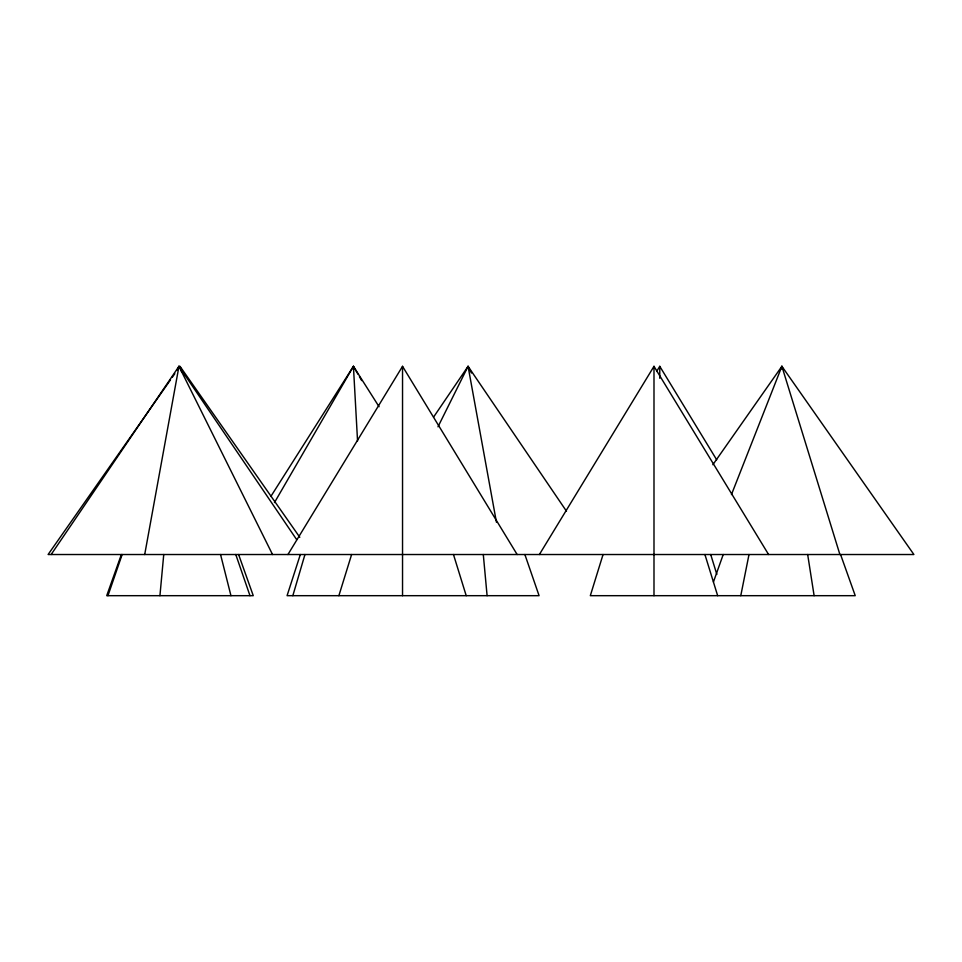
<?xml version="1.0" encoding="UTF-8"?>
<svg xmlns="http://www.w3.org/2000/svg" width="962" height="962" viewBox="0 0 962 962"><rect width="100%" height="100%" fill="white"/><g stroke="black" fill="none" stroke-linecap="round" stroke-linejoin="round"><path stroke-width="1.44" d="M159.932 595.682L163.744 554.521M144.709 554.521L178.968 366.318L296.693 539.658M740.776 595.682L749.001 554.521M292.833 595.682L304.954 554.521M781.012 369.167L781.89 366.318L913.9 554.521L48.1 554.521L170.502 379.846M338.877 595.682L351.611 554.521M603.054 554.521L590.319 595.682L855.23 595.682L840.56 554.521M300.336 554.521L287.073 595.682L539.081 595.682L524.879 554.521M107.948 595.682L122.15 554.521M121.368 554.521L106.722 595.682L253.259 595.682L238.6 554.521M713.443 581.962L723.22 554.521M731.457 494.576L781.89 366.318L782.984 369.095M176.96 370.346L178.968 366.318L272.535 554.521M437.987 426.803L468.073 366.318L566.462 511.183M274.459 502.597L353.427 366.318L379.076 406.734M287.939 554.521L402.537 366.318L517.147 554.521M539.381 554.521L653.992 366.318L768.59 554.521M656.649 371.44L659.764 366.318L716.678 459.776M270.863 496.416L353.427 366.318L357.936 374.098M51.142 554.521L178.968 366.318M433.585 417.075L468.073 366.318L471.416 373.04M172.234 377.381L174.819 373.689M712.866 464.718L781.89 366.318L839.898 554.521M299.807 537.301L179.99 366.318L181.71 372.066M359.439 376.695L361.7 380.591M180.543 367.712L181.662 370.49M235.774 554.521L249.976 595.682M710.702 554.521L716.846 574.398M704.918 554.521L717.652 595.682M453.475 554.521L466.209 595.682M220.551 554.521L230.952 595.682M468.073 366.318L496.428 522.174M807.671 554.521L814.117 595.682M483.297 554.521L487.097 595.682M353.427 366.318L357.551 440.993M659.764 366.318L659.764 378.258M653.992 366.318L653.992 595.682M402.537 366.318L402.537 595.682"/></g></svg>
